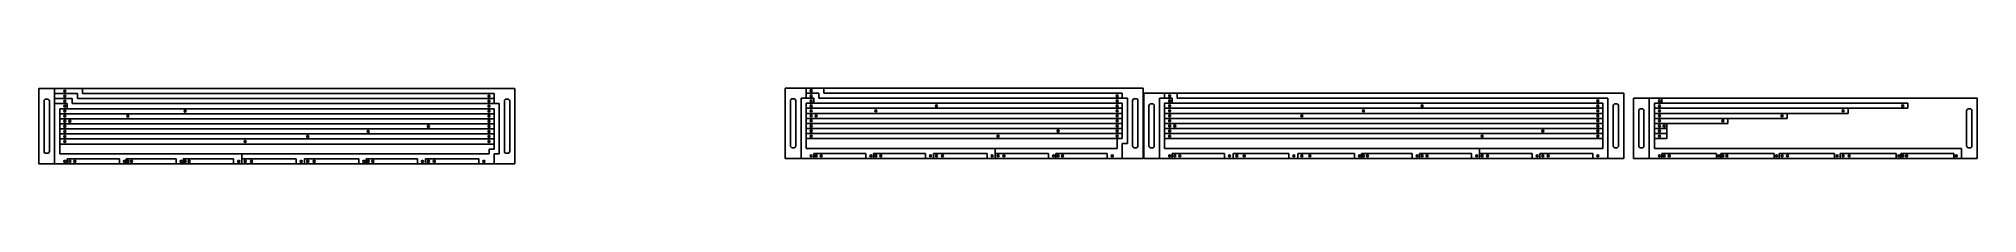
# Model space of a CAD drawing. Header units: millimetres. Extents: x 0 to 976, y 0 to 38.
import ezdxf

# ---------------------------------------------------------------- set-up
doc = ezdxf.new("R2010")
doc.units = ezdxf.units.MM
for name, color, linetype, lineweight, true_color in [('diode-rupa', 7, 'Continuous', 25, 0x000000), ('header_data', 7, 'Continuous', 25, 0x000000), ('reedreley_rupe', 7, 'Continuous', 25, 0x000000), ('rez_plocica', 6, 'Continuous', 25, 0xff00ff), ('select', 7, 'Continuous', 25, 0x000000), ('vodovi', 30, 'Continuous', 25, 0xff7f00), ('vozovi', 4, 'Continuous', 25, 0x00ffff)]:
    doc.layers.add(name, color=color, linetype=linetype, lineweight=lineweight, true_color=true_color)

msp = doc.modelspace()

# ---------------------------------------------------------------- linework, layer by layer
at = {"layer": 'diode-rupa'}
for centre in [(452, 29.24), (696.5, 29.24), (938.5, 29.24), (15.62, 21.43), (44.91, 23.97), (73.66, 26.51), (391.46, 24.16), (421.5, 26.7), (571.96, 19.08), (636, 24.16), (667, 26.7), (818.46, 19.08), (848, 21.62), (877.75, 24.16), (908.5, 26.7), (103.91, 11.27), (135.41, 13.81), (165.91, 16.35), (196.16, 18.89), (483, 14), (513.25, 16.54), (726.75, 14), (757.25, 16.54), (15.62, 1.27), (44.91, 1.27), (73.66, 1.27), (103.91, 1.27), (135.41, 1.27), (165.91, 1.27), (196.16, 1.27), (391.46, 4), (421.5, 4), (452, 4), (483, 4), (513.25, 4), (571.96, 4), (603.25, 4), (636, 4), (667, 4), (696.5, 4), (726.75, 4), (757.25, 4), (818.46, 4), (848, 4), (877.75, 4), (908.5, 4), (938.5, 4)]:
    msp.add_circle(centre, 0.5, dxfattribs=at)
at = {"layer": 'header_data'}
for centre in [(13.08, 36.67), (13.08, 34.13), (13.08, 31.59), (13.08, 29.05), (226.7, 34.13), (226.7, 31.59), (226.7, 29.05), (388.92, 36.86), (388.92, 34.32), (388.92, 31.78), (388.92, 29.24), (543.04, 34.32), (543.04, 31.78), (543.04, 29.24), (569.42, 34.32), (569.42, 31.78), (569.42, 29.24), (785, 31.78), (785, 29.24), (816, 31.78), (816, 29.24), (13.08, 26.51), (13.08, 23.97), (13.08, 21.43), (226.7, 26.51), (226.7, 23.97), (226.7, 21.43), (388.92, 26.7), (388.92, 24.16), (388.92, 21.62), (388.92, 19.08), (543.04, 26.7), (543.04, 24.16), (543.04, 21.62), (543.04, 19.08), (569.42, 26.7), (569.42, 24.16), (569.42, 21.62), (569.42, 19.08), (785, 26.7), (785, 24.16), (785, 21.62), (785, 19.08), (816, 26.7), (816, 24.16), (816, 21.62), (816, 19.08), (13.08, 18.89), (13.08, 16.35), (13.08, 13.81), (13.08, 11.27), (226.7, 18.89), (226.7, 16.35), (226.7, 13.81), (226.7, 11.27), (388.92, 16.54), (388.92, 14), (543.04, 16.54), (543.04, 14), (569.42, 16.54), (569.42, 14), (785, 16.54), (785, 14), (816, 16.54), (816, 14), (540.54, 4)]:
    msp.add_circle(centre, 0.5, dxfattribs=at)
at = {"layer": 'reedreley_rupe'}
for centre in [(18.16, 1.27), (43.16, 1.27), (46.66, 1.27), (71.66, 1.27), (75.66, 1.27), (100.66, 1.27), (107.16, 1.27), (132.16, 1.27), (138.66, 1.27), (163.66, 1.27), (168.16, 1.27), (193.16, 1.27), (199.16, 1.27), (224.16, 1.27), (394, 4), (419, 4), (424, 4), (449, 4), (455, 4), (480, 4), (486, 4), (511, 4), (515.5, 4), (540.5, 4), (574.5, 4), (599.5, 4), (607, 4), (632, 4), (640, 4), (665, 4), (669, 4), (694, 4), (699, 4), (724, 4), (729.5, 4), (754.5, 4), (760, 4), (785, 4), (821, 4), (846, 4), (850, 4), (875, 4), (880.5, 4), (905.5, 4), (911.5, 4), (936.5, 4), (940.5, 4), (965.5, 4)]:
    msp.add_circle(centre, 0.5, dxfattribs=at)
at = {"layer": 'rez_plocica'}
for p, q in [((0, 0), (0, 37.94)), ((8, 37.94), (0, 37.94)), ((8, 37.94), (239.78, 37.94)), ((239.78, 37.94), (239.78, 0)), ((375.84, 2.73), (375.84, 38.13)), ((386.38, 38.13), (375.84, 38.13)), ((386.38, 38.13), (556.12, 38.13)), ((556.12, 2.73), (556.12, 38.13)), ((556.34, 2.73), (556.34, 35.59)), ((566.88, 35.59), (556.34, 35.59)), ((566.88, 35.59), (798.08, 35.59)), ((798.08, 35.59), (798.08, 2.73)), ((802.92, 33.05), (802.92, 2.73)), ((810.92, 33.05), (802.92, 33.05)), ((810.92, 33.05), (976.04, 33.05)), ((976.04, 2.73), (976.04, 33.05)), ((239.78, 0), (0, 0)), ((556.12, 2.73), (375.84, 2.73)), ((798.08, 2.73), (556.34, 2.73)), ((968.04, 2.73), (802.92, 2.73)), ((968.04, 2.73), (976.04, 2.73))]:
    msp.add_line(p, q, dxfattribs=at)
at = {"layer": 'select'}
for centre in [(13.08, 1.27), (388.92, 4), (569.42, 4), (816, 4)]:
    msp.add_circle(centre, 0.5, dxfattribs=at)
at = {"layer": 'vodovi'}
for p, q in [((8, 37.94), (21.97, 37.94)), ((8, 30.32), (8, 37.94)), ((8, 35.4), (14.35, 35.4)), ((8, 32.86), (16.89, 32.86)), ((8, 10), (8, 30.32)), ((8, 30.32), (14.35, 30.32)), ((14.35, 35.4), (19.43, 35.4)), ((14.35, 29.05), (14.35, 30.32)), ((14.35, 30.32), (14.35, 29.05)), ((16.89, 30.32), (16.89, 32.86)), ((16.89, 30.32), (231.78, 30.32)), ((19.43, 32.86), (19.43, 35.4)), ((19.43, 32.86), (229.24, 32.86)), ((21.97, 35.4), (21.97, 37.94)), ((21.97, 35.4), (229.24, 35.4)), ((229.24, 35.4), (229.24, 30.32)), ((231.78, 30.32), (231.78, 5.08)), ((383.84, 30.51), (383.84, 33.05)), ((383.84, 33.05), (383.84, 33.05)), ((386.38, 33.05), (383.84, 33.05)), ((383.84, 12.73), (383.84, 30.51)), ((386.38, 38.13), (395.27, 38.13)), ((386.38, 33.05), (386.38, 38.13)), ((386.38, 35.59), (392.73, 35.59)), ((386.38, 33.05), (390.19, 33.05)), ((386.38, 12.73), (386.38, 30.51)), ((386.38, 30.51), (545.58, 30.51)), ((390.19, 31.78), (390.19, 33.05)), ((390.19, 31.78), (390.19, 30.51)), ((392.73, 33.05), (392.73, 35.59)), ((392.73, 33.05), (548.12, 33.05)), ((395.27, 35.59), (395.27, 38.13)), ((395.27, 35.59), (545.58, 35.59)), ((545.58, 35.59), (545.58, 33.05)), ((545.58, 30.51), (545.58, 12.73)), ((548.12, 10.19), (548.12, 33.05)), ((564.34, 2.73), (564.34, 33.05)), ((566.88, 33.05), (564.34, 33.05)), ((566.88, 35.59), (573.23, 35.59)), ((566.88, 35.59), (566.88, 33.05)), ((570.69, 33.05), (566.88, 33.05)), ((566.88, 12.73), (566.88, 30.51)), ((566.88, 30.51), (787.54, 30.51)), ((570.69, 31.78), (570.69, 33.05)), ((570.69, 31.78), (570.69, 30.51)), ((573.23, 33.05), (573.23, 35.59)), ((573.23, 33.05), (790.08, 33.05)), ((787.54, 30.51), (787.54, 12.73)), ((790.08, 33.05), (790.08, 2.73)), ((810.92, 33.05), (817.27, 33.05)), ((810.92, 33.05), (810.92, 2.73)), ((818.54, 30.51), (813.46, 30.51)), ((813.46, 30.51), (813.46, 25.43)), ((813.46, 30.51), (941.04, 30.51)), ((817.27, 31.78), (817.27, 33.05)), ((817.27, 31.78), (817.27, 30.51)), ((941.04, 27.97), (941.04, 30.51)), ((10.54, 10), (10.54, 27.78)), ((10.54, 25.24), (10.54, 27.78)), ((10.54, 27.78), (229.24, 27.78)), ((229.24, 25.24), (10.54, 25.24)), ((10.54, 22.7), (229.24, 22.7)), ((229.24, 20.16), (10.54, 20.16)), ((14.35, 29.05), (14.35, 27.78)), ((229.24, 27.78), (229.24, 10)), ((545.58, 27.97), (386.38, 27.97)), ((386.38, 25.43), (545.58, 25.43)), ((545.58, 22.89), (386.38, 22.89)), ((386.38, 20.35), (545.58, 20.35)), ((787.54, 27.97), (566.88, 27.97)), ((566.88, 25.43), (787.54, 25.43)), ((787.54, 22.89), (566.88, 22.89)), ((566.88, 20.35), (787.54, 20.35)), ((818.54, 27.97), (813.46, 27.97)), ((813.46, 27.97), (941.04, 27.97)), ((813.46, 22.89), (813.46, 25.43)), ((813.46, 25.43), (911.04, 25.43)), ((813.46, 20.35), (813.46, 22.89)), ((813.46, 22.89), (880.29, 22.89)), ((813.46, 17.81), (813.46, 20.35)), ((813.46, 20.35), (850.54, 20.35)), ((819.81, 20.35), (819.81, 12.73)), ((850.54, 20.35), (850.54, 22.89)), ((880.29, 22.89), (880.29, 25.43)), ((911.04, 25.43), (911.04, 27.97)), ((8, 5.08), (8, 10)), ((10.54, 17.62), (229.24, 17.62)), ((229.24, 15.08), (10.54, 15.08)), ((10.54, 12.54), (229.24, 12.54)), ((229.24, 10), (10.54, 10)), ((10.54, 5.08), (10.54, 10)), ((229.24, 7.46), (229.24, 10)), ((383.84, 7.81), (383.84, 12.73)), ((545.58, 17.81), (386.38, 17.81)), ((386.38, 15.27), (545.58, 15.27)), ((545.58, 12.73), (386.38, 12.73)), ((386.38, 7.81), (386.38, 12.73)), ((543.04, 7.81), (543.04, 12.73)), ((545.58, 10.19), (545.58, 2.73)), ((548.12, 10.19), (545.58, 10.19)), ((787.54, 17.81), (566.88, 17.81)), ((566.88, 15.27), (787.54, 15.27)), ((787.54, 12.73), (566.88, 12.73)), ((566.88, 7.81), (566.88, 12.73)), ((787.54, 7.81), (787.54, 12.73)), ((813.46, 15.27), (813.46, 17.81)), ((813.46, 17.81), (819.81, 17.81)), ((819.81, 15.27), (813.46, 15.27)), ((813.46, 15.27), (813.46, 12.73)), ((813.46, 12.73), (819.81, 12.73)), ((813.46, 7.81), (813.46, 12.73)), ((8, 3.81), (8, 5.08)), ((8, 0), (8, 3.81)), ((226.7, 0), (8, 0)), ((10.54, 5.08), (226.7, 5.08)), ((14.35, 1.27), (14.35, 2.54)), ((40.62, 2.54), (14.35, 2.54)), ((14.35, 1.27), (14.35, 0)), ((40.62, 1.27), (40.62, 2.54)), ((40.62, 1.27), (40.62, 0)), ((69.12, 2.54), (44.03, 2.54)), ((44.03, 1.27), (44.03, 2.54)), ((44.03, 1.27), (44.03, 0)), ((69.12, 1.27), (69.12, 2.54)), ((69.12, 1.27), (69.12, 0)), ((72.66, 1.27), (72.66, 2.54)), ((98.12, 2.54), (72.66, 2.54)), ((72.66, 1.27), (72.66, 0)), ((98.12, 1.27), (98.12, 2.54)), ((98.12, 1.27), (98.12, 0)), ((102.29, 2.54), (102.29, 5.08)), ((102.29, 1.27), (102.29, 2.54)), ((129.62, 2.54), (102.29, 2.54)), ((102.29, 1.27), (102.29, 0)), ((129.62, 1.27), (129.62, 2.54)), ((129.62, 1.27), (129.62, 0)), ((133.79, 1.27), (133.79, 2.54)), ((161.16, 2.54), (133.79, 2.54)), ((133.79, 1.27), (133.79, 0)), ((161.16, 1.27), (161.16, 2.54)), ((161.16, 1.27), (161.16, 0)), ((164.79, 1.27), (164.79, 2.54)), ((190.66, 2.54), (164.79, 2.54)), ((164.79, 1.27), (164.79, 0)), ((190.66, 1.27), (190.66, 2.54)), ((190.66, 1.27), (190.66, 0)), ((194.66, 1.27), (194.66, 2.54)), ((221.66, 2.54), (194.66, 2.54)), ((194.66, 1.27), (194.66, 0)), ((221.66, 1.27), (221.66, 2.54)), ((221.66, 1.27), (221.66, 0)), ((226.7, 7.46), (226.7, 5.08)), ((229.24, 7.46), (226.7, 7.46)), ((229.24, 5.08), (229.24, 0)), ((229.24, 5.08), (231.78, 5.08)), ((383.84, 2.73), (383.84, 7.81)), ((386.38, 2.73), (383.84, 2.73)), ((386.38, 7.81), (543.04, 7.81)), ((543.04, 2.73), (386.38, 2.73)), ((390.19, 4), (390.19, 5.27)), ((390.19, 5.27), (416.46, 5.27)), ((390.19, 4), (390.19, 2.73)), ((416.46, 4), (416.46, 5.27)), ((416.46, 4), (416.46, 2.73)), ((420.25, 4), (420.25, 5.27)), ((420.25, 5.27), (420.25, 2.73)), ((446.46, 5.27), (420.25, 5.27)), ((446.46, 4), (446.46, 5.27)), ((446.46, 4), (446.46, 2.73)), ((450.5, 4), (450.5, 5.27)), ((477.5, 5.27), (450.5, 5.27)), ((450.5, 4), (450.5, 2.73)), ((477.5, 4), (477.5, 5.27)), ((477.5, 4), (477.5, 2.73)), ((481.5, 5.27), (481.5, 7.81)), ((481.5, 4), (481.5, 5.27)), ((508.46, 5.27), (481.5, 5.27)), ((481.5, 4), (481.5, 2.73)), ((508.46, 4), (508.46, 5.27)), ((508.46, 4), (508.46, 2.73)), ((512.12, 4), (512.12, 5.27)), ((538, 5.27), (512.12, 5.27)), ((512.12, 4), (512.12, 2.73)), ((538, 4), (538, 5.27)), ((538, 4), (538, 2.73)), ((543.04, 2.73), (545.58, 2.73)), ((566.88, 2.73), (564.34, 2.73)), ((787.54, 7.81), (566.88, 7.81)), ((787.54, 2.73), (566.88, 2.73)), ((570.69, 4), (570.69, 5.27)), ((597, 5.27), (570.69, 5.27)), ((570.69, 4), (570.69, 2.73)), ((570.69, 2.73), (570.69, 4)), ((597, 4), (597, 5.27)), ((597, 5.27), (597, 4)), ((597, 2.73), (597, 5.27)), ((597, 4), (597, 2.73)), ((601.38, 4), (601.38, 5.27)), ((629.46, 5.27), (601.38, 5.27)), ((601.38, 4), (601.38, 2.73)), ((629.46, 4), (629.46, 5.27)), ((629.46, 4), (629.46, 2.73)), ((634, 4), (634, 5.27)), ((662.46, 5.27), (634, 5.27)), ((634, 4), (634, 2.73)), ((662.46, 4), (662.46, 5.27)), ((662.46, 4), (662.46, 2.73)), ((666, 4), (666, 5.27)), ((666, 5.27), (691.46, 5.27)), ((666, 4), (666, 2.73)), ((691.46, 4), (691.46, 5.27)), ((691.46, 4), (691.46, 2.73)), ((695.25, 4), (695.25, 5.27)), ((695.25, 5.27), (721.46, 5.27)), ((695.25, 4), (695.25, 2.73)), ((721.46, 4), (721.46, 5.27)), ((721.46, 4), (721.46, 2.73)), ((725.38, 5.27), (725.38, 7.81)), ((725.38, 4), (725.38, 5.27)), ((725.38, 5.27), (752, 5.27)), ((725.38, 4), (725.38, 2.73)), ((752, 4), (752, 5.27)), ((752, 4), (752, 2.73)), ((755.88, 4), (755.88, 5.27)), ((755.88, 5.27), (755.88, 4)), ((782.5, 5.27), (755.88, 5.27)), ((755.88, 4), (755.88, 2.73)), ((782.5, 4), (782.5, 5.27)), ((782.5, 4), (782.5, 2.73)), ((787.54, 2.73), (790.08, 2.73)), ((810.92, 2.73), (817.23, 2.73)), ((968.04, 7.81), (813.46, 7.81)), ((817.23, 2.73), (817.23, 5.27)), ((817.23, 5.27), (844.73, 5.27)), ((844.73, 2.73), (817.23, 2.73)), ((844.73, 5.27), (844.73, 2.73)), ((844.73, 2.73), (847, 2.73)), ((847, 2.73), (847, 5.27)), ((847, 5.27), (873.73, 5.27)), ((873.73, 2.73), (847, 2.73)), ((873.73, 5.27), (873.73, 2.73)), ((873.73, 2.73), (876.37, 2.73)), ((876.37, 2.73), (876.37, 5.27)), ((876.37, 5.27), (904.23, 5.27)), ((904.23, 2.73), (876.37, 2.73)), ((904.23, 5.27), (904.23, 2.73)), ((904.23, 2.73), (907, 2.73)), ((907, 2.73), (907, 5.27)), ((907, 5.27), (935.23, 5.27)), ((935.23, 2.73), (907, 2.73)), ((935.23, 5.27), (935.23, 2.73)), ((935.23, 2.73), (937.5, 2.73)), ((937.5, 2.73), (937.5, 5.27)), ((937.5, 5.27), (964.23, 5.27)), ((964.23, 2.73), (937.5, 2.73)), ((964.23, 5.27), (964.23, 2.73)), ((964.23, 2.73), (968.04, 2.73)), ((968.04, 2.73), (968.04, 7.81)), ((229.24, 0), (226.7, 0))]:
    msp.add_line(p, q, dxfattribs=at)
at = {"layer": 'vozovi'}
for p, q in [((2.67, 6.33), (2.67, 31.61)), ((3.67, 32.61), (4.33, 32.61)), ((5.33, 6.33), (5.33, 31.61)), ((234.45, 31.61), (234.45, 6.33)), ((235.45, 32.61), (236.11, 32.61)), ((237.11, 31.61), (237.11, 6.33)), ((378.51, 9.06), (378.51, 31.8)), ((379.51, 32.8), (380.17, 32.8)), ((381.17, 9.06), (381.17, 31.8)), ((550.79, 9.06), (550.79, 31.8)), ((551.79, 32.8), (552.45, 32.8)), ((553.45, 9.06), (553.45, 31.8)), ((560.01, 30.26), (560.67, 30.26)), ((793.75, 30.26), (794.41, 30.26)), ((559.01, 9.06), (559.01, 29.26)), ((561.67, 9.06), (561.67, 29.26)), ((792.75, 29.26), (792.75, 9.06)), ((795.41, 29.26), (795.41, 9.06)), ((805.59, 26.72), (805.59, 9.06)), ((806.59, 27.72), (807.25, 27.72)), ((808.25, 26.72), (808.25, 9.06)), ((970.71, 9.06), (970.71, 26.72)), ((971.71, 27.72), (972.37, 27.72)), ((973.37, 9.06), (973.37, 26.72)), ((3.67, 5.33), (4.33, 5.33)), ((235.45, 5.33), (236.11, 5.33)), ((379.51, 8.06), (380.17, 8.06)), ((551.79, 8.06), (552.45, 8.06)), ((560.01, 8.06), (560.67, 8.06)), ((793.75, 8.06), (794.41, 8.06)), ((806.59, 8.06), (807.25, 8.06)), ((971.71, 8.06), (972.37, 8.06))]:
    msp.add_line(p, q, dxfattribs=at)
for centre, start, end in [((3.67, 31.61), 90, 180), ((4.33, 31.61), 0, 90), ((235.45, 31.61), 90, 180), ((236.11, 31.61), 0, 90), ((379.51, 31.8), 90, 180), ((380.17, 31.8), 0, 90), ((551.79, 31.8), 90, 180), ((552.45, 31.8), 0, 90), ((560.01, 29.26), 90, 180), ((560.67, 29.26), 0, 90), ((793.75, 29.26), 90, 180), ((794.41, 29.26), 360, 90), ((806.59, 26.72), 90, 180), ((807.25, 26.72), 0, 90), ((971.71, 26.72), 90, 180), ((972.37, 26.72), 0, 90), ((3.67, 6.33), 180, 270), ((4.33, 6.33), 270, 0), ((235.45, 6.33), 180, 270), ((236.11, 6.33), 270, 0), ((379.51, 9.06), 180, 270), ((380.17, 9.06), 270, 0), ((551.79, 9.06), 180, 270), ((552.45, 9.06), 270, 0), ((560.01, 9.06), 180, 270), ((560.67, 9.06), 270, 0), ((793.75, 9.06), 180, 270), ((794.41, 9.06), 270, 360), ((806.59, 9.06), 180, 270), ((807.25, 9.06), 270, 0), ((971.71, 9.06), 180, 270), ((972.37, 9.06), 270, 0)]:
    msp.add_arc(centre, 1, start, end, dxfattribs=at)

doc.saveas('drawing.dxf')
